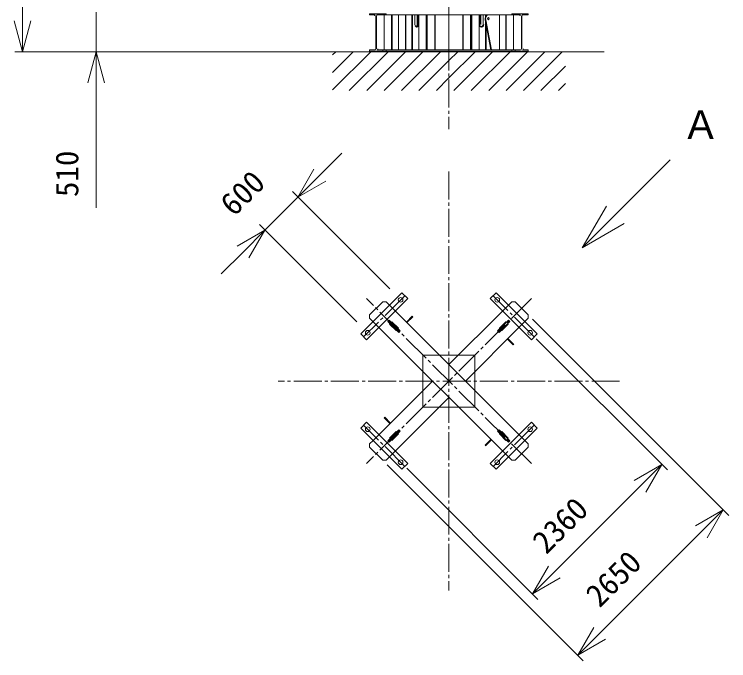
# Model space of a CAD drawing. Units: millimetres, scale not verified. Extents: x -18480 to 221138, y -24305 to 759804.
# Drawn here: x -17899 to -8692, y -24305 to -15972 of the extents above; entities that cross this region are included whole.
import ezdxf
from ezdxf.enums import TextEntityAlignment as Align

# ---------------------------------------------------------------- set-up
doc = ezdxf.new("R2010")
doc.units = ezdxf.units.MM
doc.header["$LTSCALE"] = 40
doc.linetypes.add('CHAIN2', pattern=[12, 9, -1, 1, -1])
for name, color, linetype, lineweight in [('0-1_10 常用実線', 3, 'Continuous', 18), ('0-3_12 常用一点鎖線', 3, 'CHAIN2', 18), ('0-4_05 寸法', 7, 'Continuous', 18), ('0-5_21 躯体・土木、細線', 1, 'Continuous', 18)]:
    doc.layers.add(name, color=color, linetype=linetype, lineweight=lineweight)
doc.styles.add('ＭＳ ゴシック', font='')
doc.styles.get('ＭＳ ゴシック').set_extended_font_data('MS Gothic')

msp = doc.modelspace()

# ---------------------------------------------------------------- linework, layer by layer
at = {"layer": '0-1_10 常用実線'}
for p, q in [((-13238.38, -16418.37), (-13238.38, -15992.37)), ((-13230.61, -15992.37), (-13230.61, -16418.37)), ((-13149.64, -15964.37), (-13149.64, -15979.37)), ((-13131.26, -15979.37), (-13131.26, -16431.37)), ((-13107.22, -15979.37), (-11487.94, -15979.37)), ((-13035.8, -15979.37), (-13035.8, -16431.37)), ((-13029.43, -15979.37), (-13029.43, -16431.37)), ((-12947.41, -15979.37), (-12947.41, -16431.37)), ((-12859.02, -15979.37), (-12859.02, -16431.37)), ((-12852.66, -15979.37), (-12852.66, -16431.37)), ((-12775.26, -15979.37), (-12775.26, -16431.37)), ((-12768.89, -15979.37), (-12768.89, -16431.37)), ((-12736.72, -16101.87), (-12736.72, -15979.37)), ((-12707.02, -16101.87), (-12707.02, -15979.37)), ((-12699.24, -16101.87), (-12699.24, -15979.37)), ((-12686.87, -15979.37), (-12686.87, -16431.37)), ((-12591.41, -15979.37), (-12591.41, -16431.37)), ((-12585.05, -15979.37), (-12585.05, -16431.37)), ((-12576.87, -15979.37), (-12576.87, -16431.37)), ((-12481.41, -15979.37), (-12481.41, -16431.37)), ((-12475.05, -15979.37), (-12475.05, -16431.37)), ((-12297.58, -15979.37), (-12297.58, -16431.37)), ((-12120.11, -15979.37), (-12120.11, -16431.37)), ((-12113.74, -15979.37), (-12113.74, -16431.37)), ((-12018.29, -15979.37), (-12018.29, -16431.37)), ((-12010.11, -15979.37), (-12010.11, -16431.37)), ((-12003.75, -15979.37), (-12003.75, -16431.37)), ((-11908.29, -15979.37), (-11908.29, -16431.37)), ((-11895.91, -16101.87), (-11895.91, -15979.37)), ((-11888.13, -16101.87), (-11888.13, -15979.37)), ((-11858.44, -16101.87), (-11858.44, -15979.37)), ((-11826.26, -15979.37), (-11826.26, -16004.65)), ((-11819.9, -15979.37), (-11819.9, -15993.14)), ((-11647.75, -15979.37), (-11647.75, -16431.37)), ((-11565.72, -15979.37), (-11565.72, -16431.37)), ((-11559.36, -15979.37), (-11559.36, -16431.37)), ((-11463.9, -15979.37), (-11463.9, -16431.37)), ((-11445.51, -15964.37), (-11445.51, -15979.37)), ((-11364.55, -15992.37), (-11364.55, -16418.37)), ((-11356.77, -16418.37), (-11356.77, -15992.37)), ((-12694.29, -16101.87), (-12686.87, -16101.87)), ((-11900.86, -16101.87), (-11908.29, -16101.87)), ((-11756.29, -16431.37), (-11829.69, -16042.26)), ((-11826.26, -16060.44), (-11826.26, -16431.37)), ((-11749.92, -16431.37), (-11823.33, -16042.26)), ((-11819.9, -16094.18), (-11819.9, -16431.37)), ((-13149.64, -16431.37), (-13149.64, -16446.37)), ((-13146.11, -16446.37), (-13146.11, -16454.37)), ((-13110.75, -16446.37), (-13110.75, -16454.37)), ((-13107.22, -16431.37), (-11487.94, -16431.37)), ((-13107.22, -16446.37), (-11487.94, -16446.37)), ((-11484.41, -16446.37), (-11484.41, -16454.37)), ((-11449.05, -16446.37), (-11449.05, -16454.37)), ((-11445.51, -16431.37), (-11445.51, -16446.37)), ((-13434.61, -20092.75), (-12904.28, -19562.42)), ((-12829.32, -19637.37), (-12904.28, -19562.42)), ((-11765.83, -19637.37), (-11690.88, -19562.42)), ((-11160.55, -20092.75), (-11690.88, -19562.42)), ((-13359.65, -20167.7), (-12829.32, -19637.37)), ((-11235.5, -20167.7), (-11765.83, -19637.37)), ((-13025.9, -19758.99), (-11357.13, -21427.77)), ((-11569.26, -21639.9), (-13238.03, -19971.13)), ((-12085.45, -20699.45), (-11392.13, -20006.13)), ((-13359.65, -20167.7), (-13434.61, -20092.75)), ((-11235.5, -20167.7), (-11160.55, -20092.75)), ((-13275.15, -21464.89), (-12509.71, -20699.45)), ((-12297.58, -20911.58), (-13063.02, -21677.02)), ((-13359.65, -21231.19), (-13434.61, -21306.14)), ((-13359.65, -21231.19), (-12829.32, -21761.52)), ((-11235.5, -21231.19), (-11765.83, -21761.52)), ((-11235.5, -21231.19), (-11160.55, -21306.14)), ((-13434.61, -21306.14), (-12904.28, -21836.47)), ((-11160.55, -21306.14), (-11690.88, -21836.48)), ((-12829.32, -21761.52), (-12904.28, -21836.47)), ((-11765.83, -21761.52), (-11690.88, -21836.48))]:
    msp.add_line(p, q, dxfattribs=at)
for points in [[(-13221.41, -15979.37), (-13107.22, -15979.37), (-13107.22, -15964.37), (-13319.35, -15964.37), (-13319.35, -15979.37), (-13247.58, -15979.37)], [(-11373.74, -15979.37), (-11487.94, -15979.37), (-11487.94, -15964.37), (-11275.81, -15964.37), (-11275.81, -15979.37), (-11347.58, -15979.37)], [(-13221.41, -16431.37), (-13107.22, -16431.37), (-13107.22, -16446.37), (-13319.35, -16446.37), (-13319.35, -16431.37), (-13247.58, -16431.37)], [(-13308.74, -16446.37), (-13308.74, -16454.37), (-12757.2, -16454.37), (-12757.2, -16446.37)], [(-11286.42, -16446.37), (-11286.42, -16454.37), (-11837.96, -16454.37), (-11837.96, -16446.37)], [(-11373.74, -16431.37), (-11487.94, -16431.37), (-11487.94, -16446.37), (-11275.81, -16446.37), (-11275.81, -16431.37), (-11347.58, -16431.37)], [(-13238.03, -19971.13), (-13319.35, -19889.81), (-13319.35, -19847.38), (-13149.64, -19677.68), (-13107.22, -19677.68), (-13025.9, -19758.99)], [(-11392.13, -20006.13), (-11275.81, -19889.81), (-11275.81, -19847.38), (-11445.51, -19677.68), (-11487.94, -19677.68), (-11604.26, -19794), (-12297.58, -20487.31)], [(-12838.87, -19946.02), (-12764.27, -19871.42), (-12770.63, -19865.06), (-12845.23, -19939.66)], [(-12971.1, -20043.61), (-12977.46, -20049.97), (-13062.31, -19965.12), (-13055.95, -19958.75)], [(-12953.42, -20025.93), (-12947.06, -20019.56), (-13031.91, -19934.71), (-13038.27, -19941.07)], [(-11641.74, -20025.93), (-11648.1, -20019.56), (-11563.25, -19934.71), (-11556.88, -19941.07)], [(-11624.06, -20043.61), (-11617.69, -20049.97), (-11532.84, -19965.12), (-11539.21, -19958.75)], [(-11544.16, -20158.16), (-11469.56, -20232.76), (-11463.19, -20226.39), (-11537.79, -20151.79)], [(-13051, -21240.74), (-13125.6, -21166.14), (-13131.96, -21172.5), (-13057.36, -21247.1)], [(-12971.1, -21355.29), (-12977.46, -21348.92), (-13062.31, -21433.78), (-13055.95, -21440.14)], [(-11624.06, -21355.29), (-11617.69, -21348.92), (-11532.84, -21433.78), (-11539.21, -21440.14)], [(-12953.42, -21372.97), (-12947.06, -21379.33), (-13031.91, -21464.18), (-13038.27, -21457.82)], [(-11641.74, -21372.97), (-11648.1, -21379.33), (-11563.25, -21464.18), (-11556.88, -21457.82)], [(-11357.13, -21427.77), (-11275.81, -21509.08), (-11275.81, -21551.51), (-11445.51, -21721.22), (-11487.94, -21721.22), (-11569.26, -21639.9)], [(-13063.02, -21677.02), (-13107.22, -21721.22), (-13149.64, -21721.22), (-13319.35, -21551.51), (-13319.35, -21509.08), (-13275.15, -21464.89)], [(-11756.29, -21452.87), (-11830.89, -21527.47), (-11824.52, -21533.83), (-11749.92, -21459.23)]]:
    msp.add_lwpolyline(points, dxfattribs=at)
for points in [[(-12942.81, -20071.89), (-13084.23, -19930.47), (-13066.56, -19912.79), (-12925.14, -20054.21)], [(-11670.02, -20054.21), (-11528.6, -19912.79), (-11510.92, -19930.47), (-11652.34, -20071.89)], [(-11962.58, -20364.45), (-11962.58, -21034.45), (-12632.58, -21034.45), (-12632.58, -20364.45)], [(-12925.14, -21344.68), (-13066.56, -21486.1), (-13084.23, -21468.43), (-12942.81, -21327)], [(-11652.34, -21327), (-11510.92, -21468.43), (-11528.6, -21486.1), (-11670.02, -21344.68)]]:
    msp.add_lwpolyline(points, close=True, dxfattribs=at)
for centre in [(-12919.83, -19652.93), (-11675.32, -19652.93), (-13344.1, -20077.19), (-11251.06, -20077.19), (-13344.1, -21321.7), (-11251.06, -21321.7), (-12919.83, -21745.96), (-11675.32, -21745.97)]:
    msp.add_circle(centre, 30, dxfattribs=at)
for centre, major_axis, start_param, end_param in [((-13247.58, -15992.37), (0, -13), 3.1415927, 4.712389), ((-13221.41, -15992.37), (0, -13), 3.1415927, 4.712389), ((-11795.53, -16029.37), (0, -50), 3.1415927, 4.9731047), ((-11789.17, -16029.37), (0, -50), 3.1415927, 4.9731047), ((-11795.53, -16029.37), (0, -15), 0.3046927, 2.8369), ((-11373.74, -15992.37), (0, -13), 3.1415927, 4.712389), ((-11347.58, -15992.37), (0, -13), 3.1415927, 4.712389), ((-12712.32, -16101.87), (0, -34.5), 4.712389, 7.8539816), ((-12718.69, -16101.87), (0, -27.5), 5.4671185, 7.8539816), ((-12726.47, -16101.87), (0, -27.5), 0.2013579, 1.5707963), ((-12718.69, -16101.87), (0, -34.5), 0.1308075, 1.5707963), ((-11882.83, -16101.87), (0, -34.5), 4.712389, 7.8539816), ((-11876.47, -16101.87), (0, -27.5), 5.4671185, 7.8539816), ((-11876.47, -16101.87), (0, -34.5), 0.1308075, 1.5707963), ((-11868.69, -16101.87), (0, -27.5), 0.2013579, 1.5707963), ((-13247.58, -16418.37), (0, 13), 3.1415927, 4.712389), ((-13221.41, -16418.37), (0, 13), 3.1415927, 4.712389), ((-11373.74, -16418.37), (0, 13), 3.1415927, 4.712389), ((-11347.58, -16418.37), (0, 13), 3.1415927, 4.712389)]:
    msp.add_ellipse(centre, major_axis=major_axis, ratio=0.707107, start_param=start_param, end_param=end_param, dxfattribs=at)
msp.add_ellipse((-11789.17, -16029.37), major_axis=(0, -15), ratio=0.707107, dxfattribs=at)
at = {"layer": '0-3_12 常用一点鎖線'}
for p, q in [((-12297.58, 10545.63), (-12297.58, -17454.37)), ((-12297.58, -17999.45), (-12297.58, -23399.45)), ((-12866.8, -19599.9), (-13397.13, -20130.23)), ((-11198.03, -20130.23), (-11728.36, -19599.9)), ((-11235.15, -19637.02), (-13360.01, -21761.87)), ((-11235.15, -21761.88), (-13360, -19637.02)), ((-10097.58, -20699.45), (-14497.58, -20699.45)), ((-12866.8, -21799), (-13397.13, -21268.67)), ((-11198.03, -21268.67), (-11728.36, -21799))]:
    msp.add_line(p, q, dxfattribs=at)
at = {"layer": '0-4_05 寸法'}
for p, q in [((-17791.58, -16054.37), (-17791.58, 7777.68)), ((-16845.3, -15944.37), (-16845.3, -16454.37)), ((-17791.58, -16454.37), (-17791.58, -16054.37)), ((-13508.74, -16454.37), (-17891.58, -16454.37)), ((-13508.74, -16454.37), (-16945.3, -16454.37)), ((-16845.3, -16454.37), (-16845.3, -16854.37)), ((-16845.3, -16854.37), (-16845.3, -18467.7)), ((-13960.88, -18046.19), (-13678.04, -17763.35)), ((-14243.72, -18329.04), (-13960.88, -18046.19)), ((-13061.25, -19511.51), (-14314.43, -18258.33)), ((-14243.72, -18329.04), (-14667.99, -18753.3)), ((-13485.52, -19935.77), (-14738.7, -18682.59)), ((-14667.99, -18753.3), (-14950.83, -19036.14)), ((-14950.83, -19036.14), (-15233.67, -19318.99)), ((-11219.24, -19903.95), (-8692.37, -22430.82)), ((-11173.28, -20154.97), (-9482.47, -21845.78)), ((-13093.07, -21777.78), (-10566.2, -24304.65)), ((-9553.18, -21775.07), (-9836.02, -22057.91)), ((-12842.05, -21823.75), (-11151.24, -23514.55)), ((-10939.11, -23161), (-9836.02, -22057.91)), ((-8763.08, -22360.11), (-9045.92, -22642.95)), ((-9045.92, -22642.95), (-10354.07, -23951.1)), ((-11221.95, -23443.84), (-10939.11, -23161)), ((-10636.91, -24233.94), (-10354.07, -23951.1))]:
    msp.add_line(p, q, dxfattribs=at)
for points in [[(-17684.4, -16054.37), (-17791.58, -16454.37), (-17898.76, -16054.37)], [(-16952.48, -16854.37), (-16845.3, -16454.37), (-16738.12, -16854.37)], [(-10579.35, -18981.14), (-10155.08, -18556.88), (-9447.99, -17849.78)], [(-13885.09, -18121.98), (-14243.72, -18329.04), (-14036.67, -17970.41)], [(-10041.4, -18670.56), (-10579.35, -18981.14), (-10268.77, -18443.19)], [(-15026.62, -18960.36), (-14667.99, -18753.3), (-14875.04, -19111.93)], [(-9911.81, -21982.13), (-9553.18, -21775.07), (-9760.24, -22133.7)], [(-9121.71, -22567.17), (-8763.08, -22360.11), (-8970.14, -22718.74)], [(-10863.32, -23236.79), (-11221.95, -23443.84), (-11014.9, -23085.21)], [(-10278.28, -24026.89), (-10636.91, -24233.94), (-10429.86, -23875.31)]]:
    msp.add_lwpolyline(points, dxfattribs=at)
at = {"layer": '0-5_21 躯体・土木、細線'}
for p, q in [((-10297.58, -16454.37), (-14297.58, -16454.37)), ((-13797.58, -16496.71), (-13755.24, -16454.37)), ((-13797.58, -16721.21), (-13530.74, -16454.37)), ((-13797.58, -16945.72), (-13306.23, -16454.37)), ((-13581.72, -16954.37), (-13081.72, -16454.37)), ((-13357.22, -16954.37), (-12857.22, -16454.37)), ((-13132.71, -16954.37), (-12632.71, -16454.37)), ((-12908.2, -16954.37), (-12408.2, -16454.37)), ((-12234.68, -16954.37), (-11734.68, -16454.37)), ((-12010.18, -16954.37), (-11510.18, -16454.37)), ((-11785.67, -16954.37), (-11285.67, -16454.37)), ((-11561.16, -16954.37), (-11061.16, -16454.37)), ((-11336.66, -16954.37), (-10836.66, -16454.37)), ((-11112.15, -16954.37), (-10797.58, -16639.8)), ((-10887.65, -16954.37), (-10797.58, -16864.3))]:
    msp.add_line(p, q, dxfattribs=at)
for points in [[(-12683.7, -16954.37), (-12297.58, -16568.25), (-12183.7, -16454.37)], [(-12459.19, -16954.37), (-12297.58, -16792.76), (-11959.19, -16454.37)]]:
    msp.add_lwpolyline(points, dxfattribs=at)

# ---------------------------------------------------------------- texts
at = {"layer": '0-4_05 寸法', "style": 'ＭＳ ゴシック'}
msp.add_text('Ａ', height=366.6, dxfattribs=at).set_placement((-9302.28, -17688.6), align=Align.BOTTOM_LEFT)
for s, rotation, p in [('510', 90, (-16985.3, -18327.7)), ('600', 45, (-15005.04, -18651.95)), ('2360', 45, (-10981.54, -23005.44)), ('2650', 45, (-10293.97, -23693.01))]:
    msp.add_text(s, height=293.3, rotation=rotation, dxfattribs=at).set_placement(p, align=Align.BOTTOM_LEFT)

doc.saveas('drawing.dxf')
